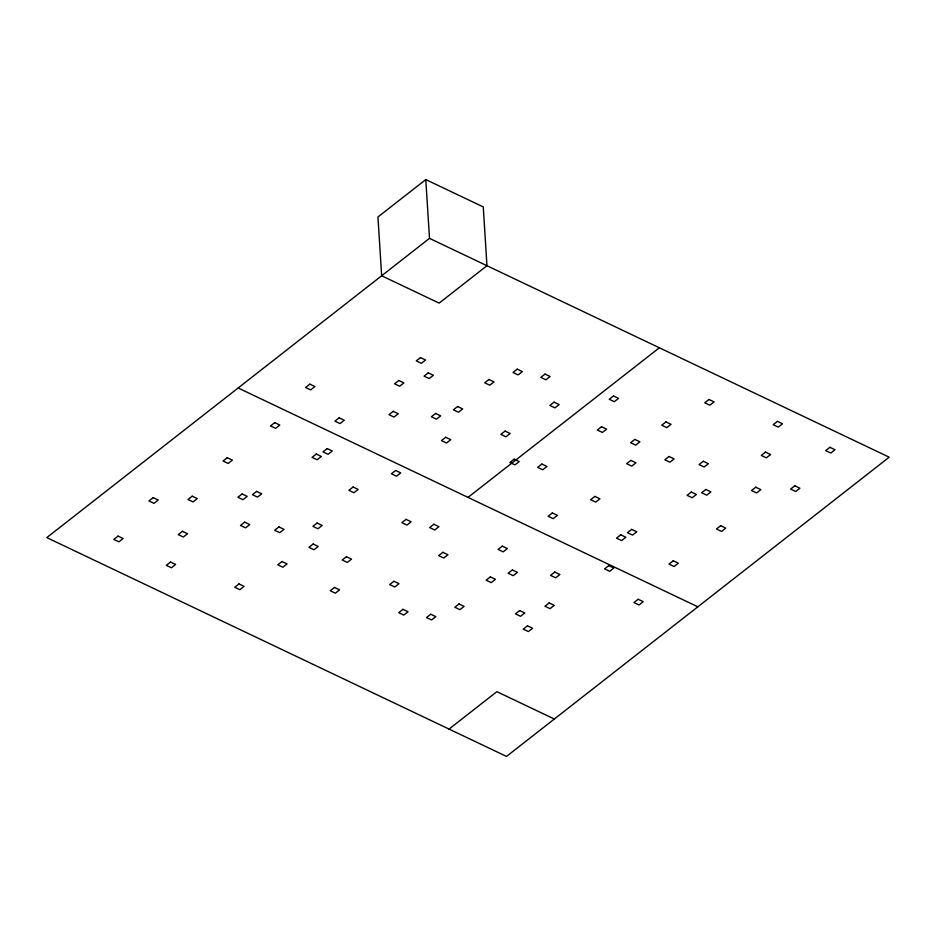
<?xml version="1.0" encoding="UTF-8"?>
<svg xmlns="http://www.w3.org/2000/svg" width="936" height="936" viewBox="0 0 936 936"><rect width="100%" height="100%" fill="white"/><g stroke="black" fill="none" stroke-linecap="round" stroke-linejoin="round"><path stroke-width="1.4" d="M425.798 179.572L377.957 216.976L381.654 275.769L439.124 303.124L486.954 265.719L483.257 206.926L425.798 179.572L429.495 238.364L46.8 537.603L506.505 756.428L889.2 457.189L429.495 238.364M468 497.402L659.353 347.782M449.046 729.074L496.876 691.669L554.346 719.023M238.154 387.984L697.846 606.809M153.141 497.624L148.918 500.935L153.995 503.357L158.231 500.046L153.141 497.624M309.816 384.158L305.592 387.469L310.67 389.891L314.905 386.58L309.816 384.158M118.053 536.106L113.818 539.417L118.895 541.827L123.131 538.528L118.053 536.106M227.308 457.716L223.072 461.015L228.162 463.437L232.385 460.126L227.308 457.716M274.716 422.639L270.492 425.938L275.57 428.36L279.805 425.049L274.716 422.639M192.208 496.185L187.972 499.496L193.062 501.918L197.297 498.607L192.208 496.185M182.485 531.309L178.249 534.608L183.327 537.03L187.563 533.719L182.485 531.309M339.16 417.83L334.924 421.141L340.002 423.563L344.237 420.252L339.16 417.83M242.12 493.962L237.884 497.273L242.962 499.695L247.198 496.384L242.12 493.962M420.486 357.587L416.251 360.886L421.329 363.308L425.564 359.997L420.486 357.587M256.639 491.388L252.416 494.699L257.494 497.11L261.729 493.81L256.639 491.388M398.795 380.496L394.559 383.807L399.637 386.217L403.872 382.918L398.795 380.496M170.539 562.056L166.304 565.356L171.393 567.778L175.629 564.466L170.539 562.056M316.274 454.042L312.051 457.353L317.128 459.775L321.364 456.464L316.274 454.042M327.214 448.578L322.978 451.889L328.068 454.311L332.292 451L327.214 448.578M428.279 372.856L424.055 376.155L429.133 378.577L433.368 375.266L428.279 372.856M244.706 522.136L240.47 525.447L245.548 527.857L249.783 524.558L244.706 522.136M393.178 411.325L388.955 414.636L394.033 417.058L398.268 413.747L393.178 411.325M278.928 526.933L274.693 530.232L279.782 532.654L284.017 529.343L278.928 526.933M435.603 413.455L431.367 416.766L436.457 419.188L440.68 415.876L435.603 413.455M488.931 379.466L484.696 382.777L489.774 385.199L494.009 381.888L488.931 379.466M353.094 487.012L348.859 490.324L353.948 492.734L358.172 489.434L353.094 487.012M457.622 406.528L453.387 409.839L458.464 412.25L462.7 408.95L457.622 406.528M238.984 583.935L234.749 587.246L239.838 589.668L244.074 586.357L238.984 583.935M317.117 523.025L312.881 526.336L317.959 528.758L322.195 525.447L317.117 523.025M517.257 369.182L513.022 372.493L518.099 374.915L522.335 371.604L517.257 369.182M395.659 470.469L391.423 473.78L396.513 476.202L400.737 472.891L395.659 470.469M282.017 561.506L277.781 564.806L282.859 567.228L287.095 563.917L282.017 561.506M445.676 437.276L441.441 440.587L446.53 443.009L450.754 439.698L445.676 437.276M313.15 544.015L308.915 547.326L314.005 549.748L318.228 546.437L313.15 544.015M545.021 374.084L540.797 377.383L545.875 379.805L550.111 376.494L545.021 374.084M505.077 431.086L500.854 434.398L505.931 436.82L510.167 433.508L505.077 431.086M346.449 556.698L342.213 560.009L347.303 562.431L351.526 559.12L346.449 556.698M554.065 402.152L549.83 405.464L554.919 407.874L559.143 404.574L554.065 402.152M406.084 519.363L401.848 522.674L406.938 525.084L411.161 521.785L406.084 519.363M334.503 587.445L330.279 590.756L335.357 593.178L339.592 589.867L334.503 587.445M514.121 459.166L509.886 462.466L514.975 464.888L519.199 461.577L514.121 459.166M433.859 524.254L429.624 527.565L434.702 529.987L438.937 526.675L433.859 524.254M613.466 395.963L609.242 399.274L614.32 401.696L618.556 398.385L613.466 395.963M541.897 464.057L537.662 467.368L542.74 469.778L546.975 466.479L541.897 464.057M393.916 581.268L389.68 584.579L394.758 586.989L398.993 583.69L393.916 581.268M601.532 426.711L597.297 430.022L602.375 432.444L606.61 429.133L601.532 426.711M442.892 552.322L438.668 555.633L443.746 558.055L447.981 554.744L442.892 552.322M402.948 609.336L398.724 612.647L403.802 615.069L408.037 611.758L402.948 609.336M634.83 439.393L630.595 442.705L635.684 445.126L639.908 441.815L634.83 439.393M502.304 546.144L498.069 549.444L503.147 551.866L507.382 548.554L502.304 546.144M665.964 421.914L661.729 425.225L666.818 427.647L671.042 424.336L665.964 421.914M552.322 512.951L548.087 516.251L553.164 518.673L557.4 515.362L552.322 512.951M430.724 614.227L426.488 617.538L431.578 619.96L435.802 616.648L430.724 614.227M630.864 460.395L626.629 463.694L631.718 466.116L635.942 462.805L630.864 460.395M708.985 399.473L704.761 402.784L709.839 405.206L714.074 401.895L708.985 399.473M490.359 576.892L486.123 580.203L491.213 582.613L495.436 579.314L490.359 576.892M594.886 496.408L590.651 499.719L595.741 502.129L599.964 498.829L594.886 496.408M459.05 603.942L454.814 607.253L459.904 609.675L464.127 606.364L459.05 603.942M512.378 569.954L508.143 573.265L513.22 575.687L517.456 572.376L512.378 569.954M669.041 456.487L664.817 459.798L669.895 462.22L674.131 458.909L669.041 456.487M554.791 572.083L550.555 575.394L555.645 577.816L559.88 574.505L554.791 572.083M703.275 461.284L699.04 464.595L704.129 467.005L708.353 463.706L703.275 461.284M519.691 610.564L515.467 613.876L520.545 616.298L524.78 612.986L519.691 610.564M620.767 534.83L616.532 538.141L621.609 540.563L625.845 537.252L620.767 534.83M631.695 529.366L627.471 532.678L632.549 535.1L636.784 531.788L631.695 529.366M777.43 421.364L773.206 424.675L778.284 427.097L782.519 423.786L777.43 421.364M549.186 602.924L544.951 606.235L550.04 608.646L554.264 605.346L549.186 602.924M691.33 492.032L687.106 495.343L692.184 497.753L696.419 494.454L691.33 492.032M527.495 625.833L523.259 629.144L528.349 631.566L532.572 628.255L527.495 625.833M705.861 489.458L701.626 492.757L706.715 495.179L710.939 491.868L705.861 489.458M608.821 565.578L604.586 568.889L609.675 571.311L613.899 568L608.821 565.578M765.496 452.111L761.26 455.422L766.35 457.844L770.574 454.533L765.496 452.111M755.761 487.235L751.538 490.534L756.616 492.956L760.851 489.645L755.761 487.235M673.253 560.781L669.018 564.092L674.107 566.514L678.343 563.203L673.253 560.781M720.673 525.704L716.438 529.015L721.516 531.437L725.751 528.126L720.673 525.704M829.928 447.314L825.692 450.625L830.782 453.036L835.006 449.736L829.928 447.314M638.153 599.262L633.929 602.562L639.007 604.984L643.243 601.673L638.153 599.262M794.828 485.784L790.604 489.095L795.682 491.517L799.917 488.206L794.828 485.784"/></g></svg>
